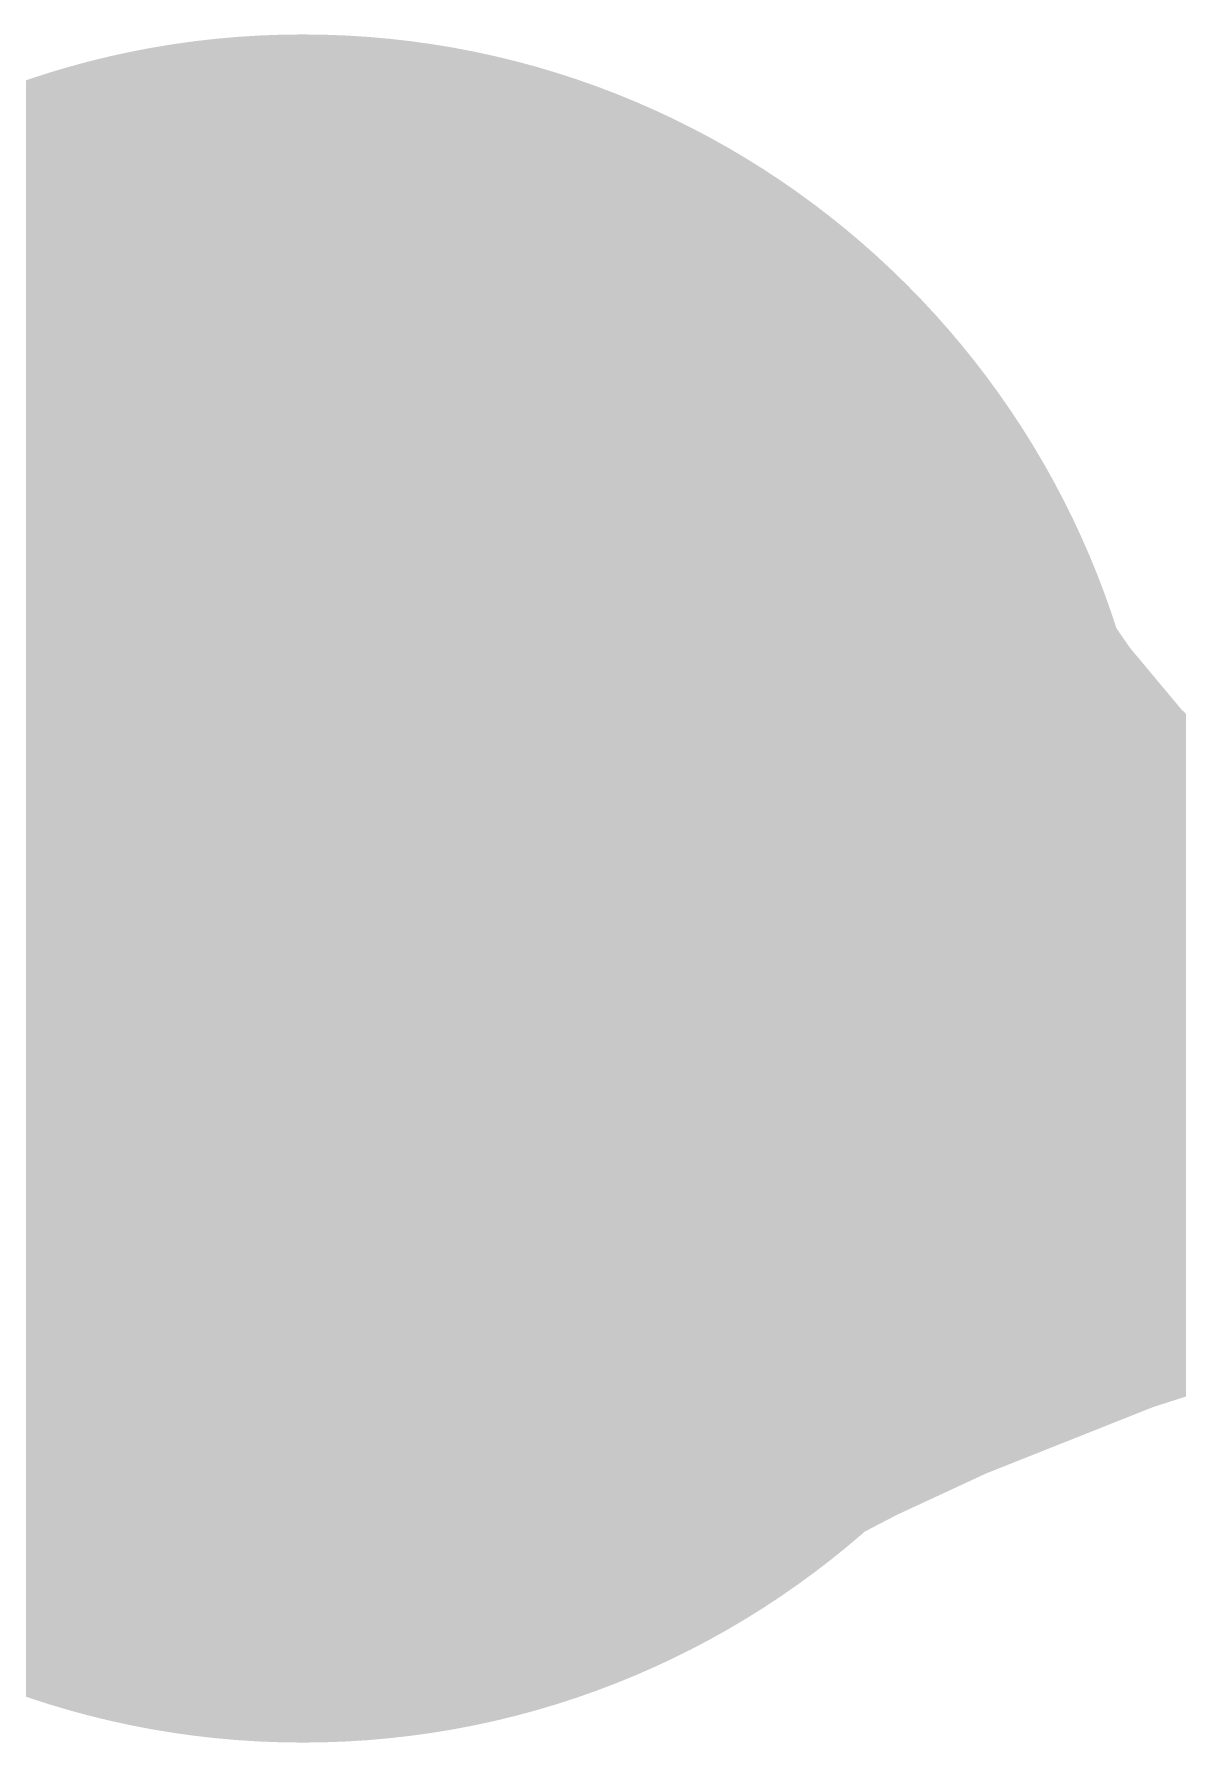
# Model space of a CAD drawing. Header units: inches. Extents: x 0.91 to 3.83, y 2.6 to 3.83.
# Drawn here: x 2.4868 to 2.535, y 2.8895 to 2.9616 of the extents above; entities that cross this region are included whole.
import ezdxf

# ---------------------------------------------------------------- set-up
doc = ezdxf.new("R2010")
doc.units = ezdxf.units.IN
doc.header["$MEASUREMENT"] = 0
for name, color, linetype in [('Bottom Layer', 5, 'Continuous'), ('Bottom Solder', 6, 'Continuous'), ('Multi-Layer', 9, 'Continuous'), ('Pad Holes', 156, 'Continuous'), ('Top Layer', 1, 'Continuous'), ('Top Solder', 216, 'Continuous')]:
    doc.layers.add(name, color=color, linetype=linetype)

# ---------------------------------------------------------------- blocks, each defined once
blk = doc.blocks.new('JMP_3_PTH_180_336')
at = {"layer": 'Bottom Layer'}
h = blk.add_hatch(color=5, dxfattribs=at)
edge = h.paths.add_edge_path()
edge.add_arc((0, 0), 0.035, 0, 360)
at = {"layer": 'Bottom Solder'}
h = blk.add_hatch(color=6, dxfattribs=at)
edge = h.paths.add_edge_path()
edge.add_arc((0, 0), 0.036, 0, 360)
at = {"layer": 'Multi-Layer'}
h = blk.add_hatch(color=9, dxfattribs=at)
edge = h.paths.add_edge_path()
edge.add_arc((0, 0), 0.035, 0, 360)
at = {"layer": 'Pad Holes'}
h = blk.add_hatch(color=7, dxfattribs=at)
edge = h.paths.add_edge_path()
edge.add_arc((0, 0), 0.0215, 0, 360)
at = {"layer": 'Top Layer'}
h = blk.add_hatch(color=1, dxfattribs=at)
edge = h.paths.add_edge_path()
edge.add_arc((0, 0), 0.035, 0, 360)
at = {"layer": 'Top Solder'}
h = blk.add_hatch(color=216, dxfattribs=at)
edge = h.paths.add_edge_path()
edge.add_arc((0, 0), 0.036, 0, 360)

msp = doc.modelspace()

# ---------------------------------------------------------------- hatches: boundary and pattern name
at = {"layer": 'Top Layer'}
msp.add_hatch(color=1, dxfattribs=at).paths.add_polyline_path([(2.548537, 2.906602), (2.545958, 2.906485), (2.54321, 2.906136), (2.540291, 2.905554), (2.537203, 2.904738), (2.533945, 2.90369), (2.52692, 2.900896), (2.523153, 2.899149), (2.515109, 2.894957), (2.529039, 2.941935), (2.530942, 2.938642), (2.532979, 2.935695), (2.53515, 2.933095), (2.537456, 2.930842), (2.539894, 2.928935), (2.542467, 2.927375), (2.545174, 2.926162), (2.548015, 2.925295), (2.550989, 2.924775), (2.554097, 2.924602)])

# ---------------------------------------------------------------- linework, layer by layer
for points in [[(2.49811, 2.925551, 0.018, 0.018, 0), (2.50806, 2.915602, 0.018, 0.018, 0)], [(2.50806, 2.915602, 0.018, 0.018, 0), (2.558764, 2.915602, 0.018, 0.018, 0)]]:
    msp.add_lwpolyline(points, format="xyseb", dxfattribs=at)
for points in [[(2.49361, 2.925551, 0.009, 0.009, 1), (2.50261, 2.925551, 0.009, 0.009, 1)], [(2.50356, 2.915602, 0.009, 0.009, 1), (2.51256, 2.915602, 0.009, 0.009, 1)], [(2.50356, 2.915602, 0.009, 0.009, 1), (2.51256, 2.915602, 0.009, 0.009, 1)]]:
    msp.add_lwpolyline(points, format="xyseb", close=True, dxfattribs=at)

# ---------------------------------------------------------------- block references
at = {"rotation": 270}
msp.add_blockref('JMP_3_PTH_180_336', (2.49811, 2.925551), dxfattribs=at)

doc.saveas('drawing.dxf')
